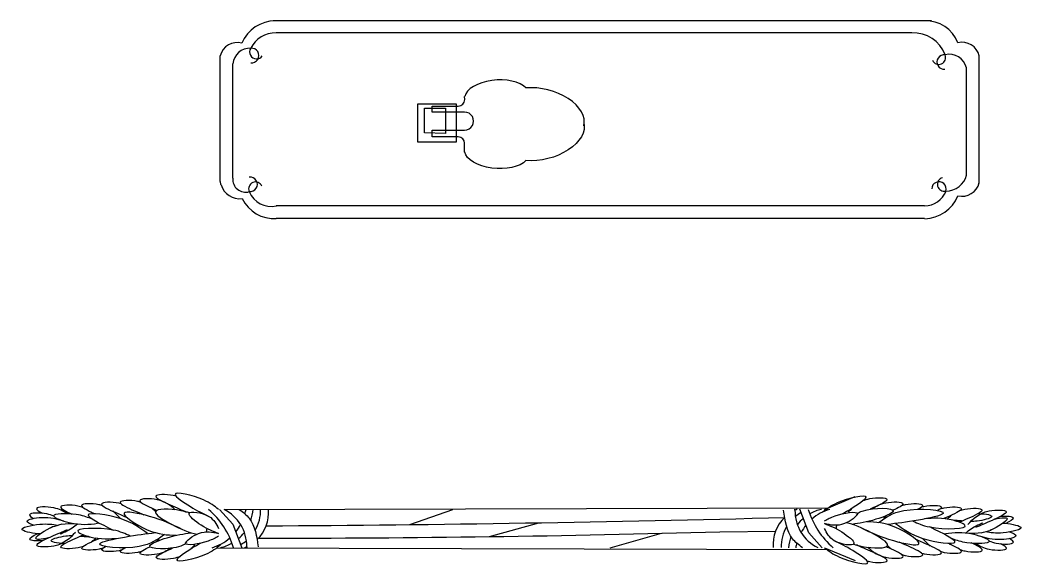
# Model space of a CAD drawing. Header units: millimetres. Extents: x -159347 to -158123, y -76894 to -75818.
# Drawn here: x -158914.6 to -158756.9, y -76180.2 to -76094.5 of the extents above; entities that cross this region are included whole.
import ezdxf

# ---------------------------------------------------------------- set-up
doc = ezdxf.new("R2010")
doc.units = ezdxf.units.MM
doc.header["$LTSCALE"] = 2
doc.header["$MEASUREMENT"] = 0
doc.layers.get('0').update_dxf_attribs({"linetype": 'CONTINUOUS'})

# ---------------------------------------------------------------- blocks, each defined once
blk = doc.blocks.new('LH-55')
for p, q in [((-9.71, 51.26), (9.98, 51.26)), ((-9.71, 51.26), (9.98, 51.26)), ((-9.19, 49.26), (8.72, 49.26)), ((13.56, -57.19), (13.56, 42.5)), ((15.48, -60.24), (15.48, 42.93)), ((-15.52, -59.19), (-15.52, 42.45)), ((-13.52, -59.19), (-13.52, 42.45)), ((-2.2, 15.91), (-2.08, 19.22)), ((-2.08, 19.22), (1.76, 19.22)), ((0.14, 20.26), (0.14, 20.26)), ((1.76, 19.22), (1.76, 15.91)), ((-2.72, 13.93), (-2.72, 18.01)), ((-2.72, 18.01), (-1.64, 18.01)), ((-1.64, 18.01), (-1.64, 12.93)), ((1.16, 12.93), (1.16, 18.01)), ((1.16, 18.01), (2.11, 18.01)), ((2.11, 18.01), (2.11, 13.92)), ((1.76, 15.91), (-2.2, 15.91)), ((-5.09, 12.93), (-3.72, 12.93)), ((3.12, 12.92), (3.62, 12.93)), ((-8.69, -65.74), (8.09, -65.74)), ((-10.02, -67.74), (9.98, -67.74))]:
    blk.add_line(p, q)
blk.add_lwpolyline([(-3.52, 20.26), (2.48, 20.26), (2.48, 14.26), (-3.52, 14.26)], close=True)
for centre, radius, start, end in [((-9.32, 48.16), 3.09, 107.0727, 186.821), ((-9.71, 50.26), 1, 89.9566, 121.3524), ((9.27, 48.56), 2.79, 345.4359, 75.2366), ((-9.39, 47.28), 1.99, 84.1123, 196.9821), ((8.51, 46.62), 2.65, 356.6351, 85.4947), ((-9.9, 42.74), 5.63, 116.2308, 182.9731), ((9.66, 42.52), 5.82, 0.7273, 66.6664), ((-9.92, 43.28), 3.68, 111.7551, 193.1385), ((-10.15, 46.56), 1.14, 172.8881, 6.4045), ((-10.86, 45.71), 1.08, 293.4446, 113.4446), ((10.03, 46.33), 1.14, 172.8881, 6.4045), ((10.57, 45.55), 1.08, 57.1585, 237.1585), ((9.3, 42.62), 4.27, 358.3449, 64.2162), ((-3.72, 13.93), 1, 270, 0), ((-0.24, 12.92), 1.4, 179.7553, 0.2447), ((3.11, 13.92), 1, 180, 270.8141), ((8.33, -57.47), 5.24, 290.2818, 3.0655), ((-9.84, -59.11), 5.69, 180.8358, 248.2577), ((-9.84, -59.11), 3.69, 180.8358, 248.2577), ((10.22, -59.47), 5.24, 290.2818, 3.0655), ((-10.15, -62.26), 1.08, 14.8447, 194.8447), ((-10.89, -61.43), 1.14, 254.2882, 87.8046), ((9.01, -62.25), 1.14, 352.8881, 186.4045), ((9.71, -61.4), 1.08, 113.4446, 293.4446), ((-7.92, -62.55), 3.29, 179.7168, 256.3175), ((7.44, -63.04), 2.79, 283.5645, 13.3653), ((-9.23, -65.04), 2.79, 166.6347, 256.4355), ((-9.23, -65.04), 2.79, 166.6347, 256.4355), ((-9.23, -65.04), 2.79, 166.6347, 256.4355), ((-9.23, -65.04), 2.79, 166.6347, 256.4355), ((9.32, -65.04), 2.79, 283.5645, 13.3653)]:
    blk.add_arc(centre, radius, start, end)
at = {"extrusion": (0, 0, -1)}
for centre, major_axis, ratio, start_param, end_param in [((-5.09, 7.92), (0.41, 5.03), 0.510053, 3.519206, 6.123915), ((-2.12, 0.91), (-1.65, 6.67), 0.600953, 3.141593, 5.226204)]:
    blk.add_ellipse(centre, major_axis=major_axis, ratio=ratio, start_param=start_param, end_param=end_param, dxfattribs=at)
for centre, major_axis, ratio, start_param, end_param in [((3.62, 7.92), (-0.41, 5.03), 0.510053, 3.519206, 6.123915), ((0.65, 0.91), (1.65, 6.67), 0.600953, 3.141593, 5.226204)]:
    blk.add_ellipse(centre, major_axis=major_axis, ratio=ratio, start_param=start_param, end_param=end_param)
blk = doc.blocks.new('LH-44')
for p, q in [((-3.04, 46.12), (-3.29, -49.8)), ((2.98, 45.7), (0.68, 43.62)), ((2.98, 45), (3.21, -49.67)), ((0.68, 43.62), (-3.02, 42.2)), ((-2.87, 41.44), (-3.02, 41.44)), ((0.6, 15.85), (2.98, 9.12)), ((-1.27, 3.38), (0.89, -4.33)), ((-3.02, -15.55), (-0.76, -23.6)), ((-0.52, -32.71), (-0.44, -41.45)), ((-0.71, -46.68), (2.99, -45.26)), ((2.84, -44.5), (2.99, -44.5)), ((-3.02, -48.76), (-0.71, -46.68)), ((-3.02, -49.14), (-5.02, -53.93)), ((2.98, -49.14), (4.98, -53.93))]:
    blk.add_line(p, q)
for centre, radius, start, end in [((-6.67, 55.7), 12.71, 286.6736, 319.3725), ((4.29, 49.07), 7.63, 196.6844, 220.7645), ((3.39, 47), 6.56, 192.4898, 209.5768), ((-2.81, 47.93), 6.49, 269.4578, 333.192), ((3.39, 47), 6.56, 220.4322, 232.1799), ((4.29, 49.07), 7.63, 230.8848, 241.0293), ((2.48, 43.9), 5.89, 200.9665, 204.697), ((2.82, 45.41), 6.14, 209.5185, 219.6159), ((4.29, 49.07), 7.63, 254.697, 260.1645), ((2.48, 43.9), 5.89, 223.9445, 274.9057), ((2699.22, 41.14), 2700.76, 180.03521, 181.56686), ((2.82, 45.41), 6.14, 239.3719, 271.5151), ((3.39, 47), 6.56, 250.7777, 266.4566), ((3823.59, 59.64), 3823.24, 180.31851, 181.53649), ((-2.51, -46.96), 5.89, 43.9445, 94.9057), ((-2.85, -48.48), 6.14, 59.3719, 91.5151), ((-3.42, -50.06), 6.56, 70.7777, 86.4566), ((2.78, -50.99), 6.49, 89.4578, 153.192), ((-4.32, -52.14), 7.63, 74.697, 80.1645), ((-4.32, -52.14), 7.63, 50.8848, 61.0293), ((-3.42, -50.06), 6.56, 40.4322, 52.1799), ((-2.85, -48.48), 6.14, 29.5185, 39.6159), ((-2.51, -46.96), 5.89, 20.9665, 24.697), ((6.63, -58.77), 12.71, 106.6736, 139.3725), ((-4.32, -52.14), 7.63, 16.6844, 40.7645), ((-3.42, -50.06), 6.56, 12.4898, 29.5768)]:
    blk.add_arc(centre, radius, start, end)
for points, knots in [([(-1.91, 73.45), (-2.01, 74.42), (-1.88, 76.18), (-1.15, 74.94), (-0.83, 74.27)], [4.493813, 4.493813, 4.493813, 4.493813, 6.664987, 8.381502, 8.381502, 8.381502, 8.381502]), ([(-0.85, 73.86), (-0.83, 74.35), (-0.75, 75.26), (-0.02, 77.74), (0.88, 73.56), (0.65, 71.87), (0.51, 71.14)], [0.487469, 0.487469, 0.487469, 0.487469, 2.0592, 3.29938, 6.192207, 8.837141, 8.837141, 8.837141, 8.837141]), ([(0.53, 74.85), (0.71, 75.45), (1.3, 76.6), (1.99, 72.8), (1.49, 71.17), (1.18, 70.19)], [4.114751, 4.114751, 4.114751, 4.114751, 5.618093, 7.933183, 11.404112, 11.404112, 11.404112, 11.404112]), ([(1.93, 71.71), (2.07, 72.03), (2.51, 73.38), (2.45, 76.1), (1.79, 75.25), (1.57, 74.86)], [3.003723, 3.003723, 3.003723, 3.003723, 3.955768, 6.664987, 7.870553, 7.870553, 7.870553, 7.870553]), ([(-1.49, 72.56), (-1.75, 73.63), (-1.92, 75.62), (-0.22, 73.06), (0.28, 71.8)], [4.427654, 4.427654, 4.427654, 4.427654, 7.010166, 10.29661, 10.29661, 10.29661, 10.29661]), ([(2.29, 69.61), (2.7, 70.16), (3.47, 71.64), (3.4, 75.17), (2.65, 74.02), (2.37, 73.48)], [1.846456, 1.846456, 1.846456, 1.846456, 3.955768, 6.664987, 8.148099, 8.148099, 8.148099, 8.148099]), ([(-2.37, 69.99), (-2.33, 71.24), (-1.93, 73.18), (-1.18, 70.27), (-1.11, 69.09), (-1.11, 68.77)], [3.750227, 3.750227, 3.750227, 3.750227, 6.490735, 8.821187, 9.790519, 9.790519, 9.790519, 9.790519]), ([(-2.82, 67.09), (-2.91, 67.32), (-3.27, 68.62), (-3.2, 71.97), (-1.73, 68.71), (-1.17, 67.42), (-1, 67.03)], [3.2827, 3.2827, 3.2827, 3.2827, 3.955768, 6.664987, 9.265271, 10.54932, 10.54932, 10.54932, 10.54932]), ([(0.69, 67.97), (0.26, 68.52), (-0.3, 69.23), (-0.8, 70.43), (-0.91, 70.7)], [0, 0, 0, 0, 2.334357, 2.992002, 2.992002, 2.992002, 2.992002]), ([(3.28, 67.12), (3.37, 67.36), (3.73, 68.66), (3.67, 71.77), (2.65, 69.75), (2.25, 68.87)], [3.2827, 3.2827, 3.2827, 3.2827, 3.955768, 6.664987, 8.852916, 8.852916, 8.852916, 8.852916]), ([(-3.1, 64), (-3.16, 64.19), (-3.49, 65.45), (-3.42, 68.7), (-2.13, 65.85), (-1.64, 64.73), (-1.57, 64.57)], [3.445652, 3.445652, 3.445652, 3.445652, 3.955768, 6.664987, 9.265271, 9.730127, 9.730127, 9.730127, 9.730127]), ([(-1.19, 67.48), (-1.21, 67.29), (-1.26, 66.81), (-1.29, 66.3), (-1.32, 65.99)], [11.138053, 11.138053, 11.138053, 11.138053, 11.731693, 12.65336, 12.65336, 12.65336, 12.65336]), ([(3.56, 64.03), (3.62, 64.22), (3.95, 65.48), (3.88, 68.57), (2.82, 66.38), (2.41, 65.46)], [3.445652, 3.445652, 3.445652, 3.445652, 3.955768, 6.664987, 8.973543, 8.973543, 8.973543, 8.973543]), ([(-3.41, 61.1), (-3.44, 61.22), (-3.72, 62.43), (-3.67, 64.73), (-3.04, 63.96), (-2.84, 63.61)], [3.666575, 3.666575, 3.666575, 3.666575, 3.955768, 6.664987, 7.792274, 7.792274, 7.792274, 7.792274]), ([(3.86, 61.14), (3.89, 61.25), (4.18, 62.46), (4.11, 65.59), (2.53, 62.09), (1.94, 60.73), (1.72, 60.24)], [3.666575, 3.666575, 3.666575, 3.666575, 3.955768, 6.664987, 9.265271, 11.032334, 11.032334, 11.032334, 11.032334]), ([(4.09, 58.02), (4.14, 58.19), (4.46, 59.45), (4.39, 62.67), (2.88, 59.32), (2.31, 58.01), (2.12, 57.58)], [3.493773, 3.493773, 3.493773, 3.493773, 3.955768, 6.664987, 9.265271, 10.732626, 10.732626, 10.732626, 10.732626]), ([(-3.63, 57.99), (-3.69, 58.16), (-4.01, 59.41), (-3.95, 61.9), (-3.27, 60.97), (-3.04, 60.55)], [3.493773, 3.493773, 3.493773, 3.493773, 3.955768, 6.664987, 7.941853, 7.941853, 7.941853, 7.941853]), ([(-3.11, 53.38), (-3.52, 53.93), (-4.29, 55.42), (-4.21, 59.26), (-3.25, 57.43), (-2.87, 56.6)], [1.843775, 1.843775, 1.843775, 1.843775, 3.955768, 6.664987, 8.710789, 8.710789, 8.710789, 8.710789]), ([(2.92, 52.68), (3.61, 53.38), (4.76, 54.88), (4.66, 59.6), (3.39, 56.78), (2.9, 55.67), (2.83, 55.53)], [0.81542, 0.81542, 0.81542, 0.81542, 3.955768, 6.664987, 9.265271, 9.665532, 9.665532, 9.665532, 9.665532]), ([(-2.41, 50.99), (-2.54, 51.23), (-3.42, 53.14), (-3.24, 58.8), (-1.13, 53.31), (-0.84, 51.32), (-0.68, 50.21)], [2.348043, 2.348043, 2.348043, 2.348043, 3.106787, 7.96069, 10.944944, 14.745846, 14.745846, 14.745846, 14.745846]), ([(-4.39, 51.91), (-4.52, 52.22), (-4.94, 53.56), (-4.87, 57.04), (-3.6, 54.24), (-3.11, 53.14), (-3.06, 53.01)], [3.039822, 3.039822, 3.039822, 3.039822, 3.955768, 6.664987, 9.265271, 9.63399, 9.63399, 9.63399, 9.63399]), ([(2.42, 50.44), (2.57, 50.84), (3.12, 52.97), (3.14, 57.38), (0.66, 53.48), (-0.73, 50.37), (-0.91, 49.28)], [2.591853, 2.591853, 2.591853, 2.591853, 3.647187, 7.660695, 10.943619, 13.890002, 13.890002, 13.890002, 13.890002]), ([(5.05, 52.52), (5.09, 52.66), (5.39, 53.9), (5.32, 57.08), (3.51, 53.05), (2.88, 51.61), (2.56, 50.86)], [3.573397, 3.573397, 3.573397, 3.573397, 3.955768, 6.664987, 9.265271, 12.098824, 12.098824, 12.098824, 12.098824]), ([(-2.61, 45.56), (-3.12, 46.21), (-4.45, 47.92), (-5.9, 54.26), (-3.3, 50.46), (-2.53, 49.09), (-2.32, 48.7)], [0, 0, 0, 0, 2.772981, 7.305267, 10.344179, 11.68053, 11.68053, 11.68053, 11.68053]), ([(2.98, 42.61), (2.56, 42.03), (1.14, 40.22), (-1.23, 39.88), (-2.87, 39.64)], [0.24294, 0.24294, 0.24294, 0.24294, 2.329724, 7.013306, 7.013306, 7.013306, 7.013306]), ([(-3.02, -45.67), (-2.59, -45.1), (-1.17, -43.29), (1.2, -42.95), (2.84, -42.71)], [0.24294, 0.24294, 0.24294, 0.24294, 2.329724, 7.013306, 7.013306, 7.013306, 7.013306]), ([(2.58, -48.83), (3.08, -49.48), (4.42, -51.19), (5.86, -57.53), (3.27, -53.73), (2.5, -52.36), (2.29, -51.97)], [0, 0, 0, 0, 2.772981, 7.305267, 10.344179, 11.68053, 11.68053, 11.68053, 11.68053]), ([(-2.46, -53.71), (-2.6, -54.11), (-3.15, -56.25), (-3.18, -60.65), (-0.7, -56.75), (0.69, -53.64), (0.88, -52.55)], [2.591853, 2.591853, 2.591853, 2.591853, 3.647187, 7.660695, 10.943619, 13.890002, 13.890002, 13.890002, 13.890002]), ([(-5.08, -55.79), (-5.12, -55.94), (-5.43, -57.17), (-5.36, -60.35), (-3.54, -56.32), (-2.92, -54.88), (-2.59, -54.13)], [3.573397, 3.573397, 3.573397, 3.573397, 3.955768, 6.664987, 9.265271, 12.098824, 12.098824, 12.098824, 12.098824]), ([(2.37, -54.26), (2.5, -54.5), (3.38, -56.42), (3.21, -62.07), (1.09, -56.58), (0.81, -54.59), (0.64, -53.48)], [2.348043, 2.348043, 2.348043, 2.348043, 3.106787, 7.96069, 10.944944, 14.745846, 14.745846, 14.745846, 14.745846]), ([(-2.96, -55.95), (-3.65, -56.65), (-4.79, -58.15), (-4.69, -62.87), (-3.42, -60.05), (-2.93, -58.94), (-2.87, -58.8)], [0.81542, 0.81542, 0.81542, 0.81542, 3.955768, 6.664987, 9.265271, 9.665532, 9.665532, 9.665532, 9.665532]), ([(4.35, -55.18), (4.48, -55.49), (4.91, -56.84), (4.83, -60.31), (3.57, -57.51), (3.08, -56.41), (3.02, -56.28)], [3.039822, 3.039822, 3.039822, 3.039822, 3.955768, 6.664987, 9.265271, 9.63399, 9.63399, 9.63399, 9.63399]), ([(3.08, -56.65), (3.49, -57.2), (4.26, -58.69), (4.17, -62.53), (3.22, -60.7), (2.84, -59.87)], [1.843775, 1.843775, 1.843775, 1.843775, 3.955768, 6.664987, 8.710789, 8.710789, 8.710789, 8.710789]), ([(-4.12, -61.29), (-4.18, -61.47), (-4.5, -62.72), (-4.43, -65.94), (-2.92, -62.59), (-2.34, -61.28), (-2.15, -60.85)], [3.493773, 3.493773, 3.493773, 3.493773, 3.955768, 6.664987, 9.265271, 10.732626, 10.732626, 10.732626, 10.732626]), ([(3.6, -61.26), (3.65, -61.43), (3.97, -62.68), (3.92, -65.17), (3.24, -64.24), (3, -63.82)], [3.493773, 3.493773, 3.493773, 3.493773, 3.955768, 6.664987, 7.941853, 7.941853, 7.941853, 7.941853]), ([(-3.9, -64.41), (-3.93, -64.52), (-4.21, -65.73), (-4.14, -68.86), (-2.56, -65.36), (-1.97, -64.01), (-1.75, -63.51)], [3.666575, 3.666575, 3.666575, 3.666575, 3.955768, 6.664987, 9.265271, 11.032334, 11.032334, 11.032334, 11.032334]), ([(3.37, -64.37), (3.4, -64.49), (3.69, -65.7), (3.64, -68), (3.01, -67.23), (2.8, -66.88)], [3.666575, 3.666575, 3.666575, 3.666575, 3.955768, 6.664987, 7.792274, 7.792274, 7.792274, 7.792274]), ([(-3.59, -67.3), (-3.65, -67.49), (-3.98, -68.76), (-3.92, -71.84), (-2.86, -69.65), (-2.44, -68.73)], [3.445652, 3.445652, 3.445652, 3.445652, 3.955768, 6.664987, 8.973543, 8.973543, 8.973543, 8.973543]), ([(3.07, -67.27), (3.13, -67.46), (3.46, -68.72), (3.39, -71.97), (2.1, -69.12), (1.61, -68), (1.53, -67.84)], [3.445652, 3.445652, 3.445652, 3.445652, 3.955768, 6.664987, 9.265271, 9.730127, 9.730127, 9.730127, 9.730127]), ([(-3.31, -70.39), (-3.4, -70.63), (-3.77, -71.93), (-3.7, -75.04), (-2.69, -73.02), (-2.28, -72.14)], [3.2827, 3.2827, 3.2827, 3.2827, 3.955768, 6.664987, 8.852916, 8.852916, 8.852916, 8.852916]), ([(2.79, -70.36), (2.87, -70.6), (3.24, -71.89), (3.17, -75.24), (1.7, -71.98), (1.13, -70.69), (0.97, -70.3)], [3.2827, 3.2827, 3.2827, 3.2827, 3.955768, 6.664987, 9.265271, 10.54932, 10.54932, 10.54932, 10.54932]), ([(1.16, -70.75), (1.18, -70.56), (1.22, -70.08), (1.26, -69.57), (1.28, -69.26)], [11.138053, 11.138053, 11.138053, 11.138053, 11.731693, 12.65336, 12.65336, 12.65336, 12.65336]), ([(-0.73, -71.24), (-0.29, -71.79), (0.27, -72.5), (0.77, -73.7), (0.88, -73.97)], [0, 0, 0, 0, 2.334357, 2.992002, 2.992002, 2.992002, 2.992002]), ([(2.33, -73.26), (2.3, -74.51), (1.9, -76.45), (1.14, -73.54), (1.08, -72.36), (1.08, -72.04)], [3.750227, 3.750227, 3.750227, 3.750227, 6.490735, 8.821187, 9.790519, 9.790519, 9.790519, 9.790519]), ([(-2.33, -72.88), (-2.74, -73.43), (-3.51, -74.91), (-3.43, -78.44), (-2.68, -77.29), (-2.4, -76.75)], [1.846456, 1.846456, 1.846456, 1.846456, 3.955768, 6.664987, 8.148099, 8.148099, 8.148099, 8.148099]), ([(-0.56, -78.12), (-0.74, -78.72), (-1.33, -79.87), (-2.03, -76.07), (-1.52, -74.44), (-1.22, -73.46)], [4.114751, 4.114751, 4.114751, 4.114751, 5.618093, 7.933183, 11.404112, 11.404112, 11.404112, 11.404112]), ([(-1.97, -74.98), (-2.11, -75.3), (-2.54, -76.65), (-2.48, -79.37), (-1.82, -78.52), (-1.6, -78.13)], [3.003723, 3.003723, 3.003723, 3.003723, 3.955768, 6.664987, 7.870553, 7.870553, 7.870553, 7.870553]), ([(0.82, -77.14), (0.8, -77.62), (0.72, -78.53), (-0.01, -81.01), (-0.92, -76.83), (-0.69, -75.14), (-0.54, -74.41)], [0.487469, 0.487469, 0.487469, 0.487469, 2.0592, 3.29938, 6.192207, 8.837141, 8.837141, 8.837141, 8.837141]), ([(1.45, -75.83), (1.71, -76.9), (1.89, -78.89), (0.19, -76.33), (-0.31, -75.07)], [4.427654, 4.427654, 4.427654, 4.427654, 7.010166, 10.29661, 10.29661, 10.29661, 10.29661]), ([(1.88, -76.72), (1.98, -77.69), (1.85, -79.45), (1.12, -78.21), (0.79, -77.55)], [4.493813, 4.493813, 4.493813, 4.493813, 6.664987, 8.381502, 8.381502, 8.381502, 8.381502])]:
    blk.add_open_spline(points, degree=3, knots=knots)
for points in [[(-0.64, 68.31), (-2.76, 71.66), (-2.63, 74.36), (-1.3, 72.13), (-0.16, 69.53)], [(1.55, 65.9), (2.18, 68.19), (1.96, 71.72), (0.93, 69.28), (0.8, 64.84)], [(-0.95, 54.31), (-2.83, 58.31), (-2.39, 64.46), (-1.35, 60.61), (-0.66, 55.76)], [(-0.07, 51.74), (1.88, 56.67), (2.4, 60.67), (-0.2, 57.04), (-1.08, 52.51)], [(2.98, 45.86), (4.46, 48.21), (5.31, 52.67), (3.42, 50.28), (1.96, 47.52)], [(-1.22, 45.86), (-1.99, 47.51), (-2.32, 51.02), (-0.79, 48.98), (-0.79, 45.86)], [(-0.79, 45.86), (0.51, 48.58), (2.35, 50.48), (1.88, 47.38), (-0.02, 45.86)], [(-3.02, -49.14), (-4.49, -51.48), (-5.34, -55.94), (-3.46, -53.55), (-2, -50.8)], [(0.75, -49.14), (-0.55, -51.85), (-2.38, -53.75), (-1.92, -50.65), (-0.02, -49.14)], [(1.19, -49.14), (1.96, -50.78), (2.29, -54.29), (0.75, -52.25), (0.75, -49.14)], [(0.04, -55.01), (-1.91, -59.94), (-2.43, -63.94), (0.16, -60.31), (1.05, -55.78)], [(0.92, -57.58), (2.8, -61.58), (2.35, -67.73), (1.31, -63.88), (0.63, -59.03)], [(-1.58, -69.17), (-2.21, -71.46), (-1.99, -74.99), (-0.96, -72.55), (-0.83, -68.11)], [(0.61, -71.58), (2.73, -74.93), (2.6, -77.63), (1.26, -75.4), (0.13, -72.81)]]:
    blk.add_spline(points, degree=3)
for points in [[(0.11, 72.19), (0.17, 72.06), (0.22, 71.93), (0.28, 71.81)], [(0.25, 71.99), (0.24, 71.98), (0.23, 71.96), (0.22, 71.94)], [(0.66, 70.44), (0.5, 70.93), (0.33, 71.43), (0.25, 71.99)], [(1.34, 70.7), (1.35, 70.72), (1.37, 70.73), (1.38, 70.75)], [(0.66, 70.44), (0.78, 69.75), (0.77, 69.11), (0.76, 68.48)], [(-1.5, 65.08), (-1.72, 65.3), (-1.92, 65.53), (-2.11, 65.79)], [(2.41, 65.61), (2.46, 65.68), (2.52, 65.75), (2.57, 65.82)], [(1.6, 61.29), (1.98, 61.65), (2.35, 62.01), (2.69, 62.43)], [(-1.66, 55.19), (-1.79, 55.32), (-1.92, 55.44), (-2.05, 55.57)], [(2.65, 55.75), (2.84, 55.94), (3.03, 56.14), (3.2, 56.36)], [(-2.17, 50.97), (-2.15, 50.92), (-2.12, 50.87), (-2.1, 50.82)], [(-2.58, 49.6), (-2.78, 49.79), (-2.98, 49.97), (-3.16, 50.16)], [(-0.54, 47.78), (-0.4, 47.71), (-0.23, 47.67), (-0.02, 47.67)], [(0.5, -51.05), (0.37, -50.98), (0.19, -50.94), (-0.02, -50.94)], [(2.55, -52.87), (2.75, -53.06), (2.94, -53.24), (3.13, -53.43)], [(2.13, -54.24), (2.11, -54.19), (2.09, -54.14), (2.07, -54.09)], [(-2.68, -59.02), (-2.87, -59.21), (-3.06, -59.41), (-3.24, -59.63)], [(1.62, -58.46), (1.75, -58.59), (1.88, -58.71), (2.01, -58.84)], [(-1.63, -64.56), (-2.01, -64.92), (-2.39, -65.28), (-2.72, -65.7)], [(-2.44, -68.88), (-2.5, -68.95), (-2.55, -69.02), (-2.6, -69.09)], [(1.47, -68.35), (1.68, -68.57), (1.89, -68.8), (2.08, -69.06)], [(-0.7, -73.71), (-0.81, -73.02), (-0.81, -72.38), (-0.8, -71.75)], [(-0.7, -73.71), (-0.53, -74.21), (-0.36, -74.7), (-0.28, -75.27)], [(-1.37, -73.97), (-1.39, -73.99), (-1.4, -74), (-1.41, -74.02)], [(-0.15, -75.46), (-0.2, -75.33), (-0.26, -75.2), (-0.31, -75.08)], [(-0.28, -75.27), (-0.27, -75.25), (-0.26, -75.23), (-0.25, -75.21)]]:
    blk.add_open_spline(points, degree=3)
for points, start_tangent in [([(-1.2, 59.72), (-0.26, 62.36), (-0.56, 67.88), (-1.31, 66.02), (-1.52, 61.55)], (0.059877, 0.998206)), ([(1.16, -62.99), (0.23, -65.63), (0.52, -71.15), (1.28, -69.29), (1.49, -64.82)], (-0.059877, -0.998206))]:
    blk.add_spline(points, degree=3, dxfattribs=dict(start_tangent=start_tangent))
for points, end_tangent in [([(-0.81, 56.99), (1.54, 61.28), (2.13, 66.31), (-0.26, 62.36)], (-0.203186, -0.97914)), ([(0.77, -60.27), (-1.57, -64.55), (-2.16, -69.58), (0.23, -65.63)], (0.203186, 0.97914))]:
    blk.add_spline(points, degree=3, dxfattribs=dict(end_tangent=end_tangent))

msp = doc.modelspace()

# ---------------------------------------------------------------- block references
at = {"color": 0, "xscale": 1.002638522419147, "yscale": 1.002638522419147, "zscale": 1.00263852242744, "rotation": 90}
for name, p in [('LH-55', (-158831.74, -76110.08)), ('LH-44', (-158837.4, -76174.29))]:
    msp.add_blockref(name, p, dxfattribs=at)

doc.saveas('drawing.dxf')
